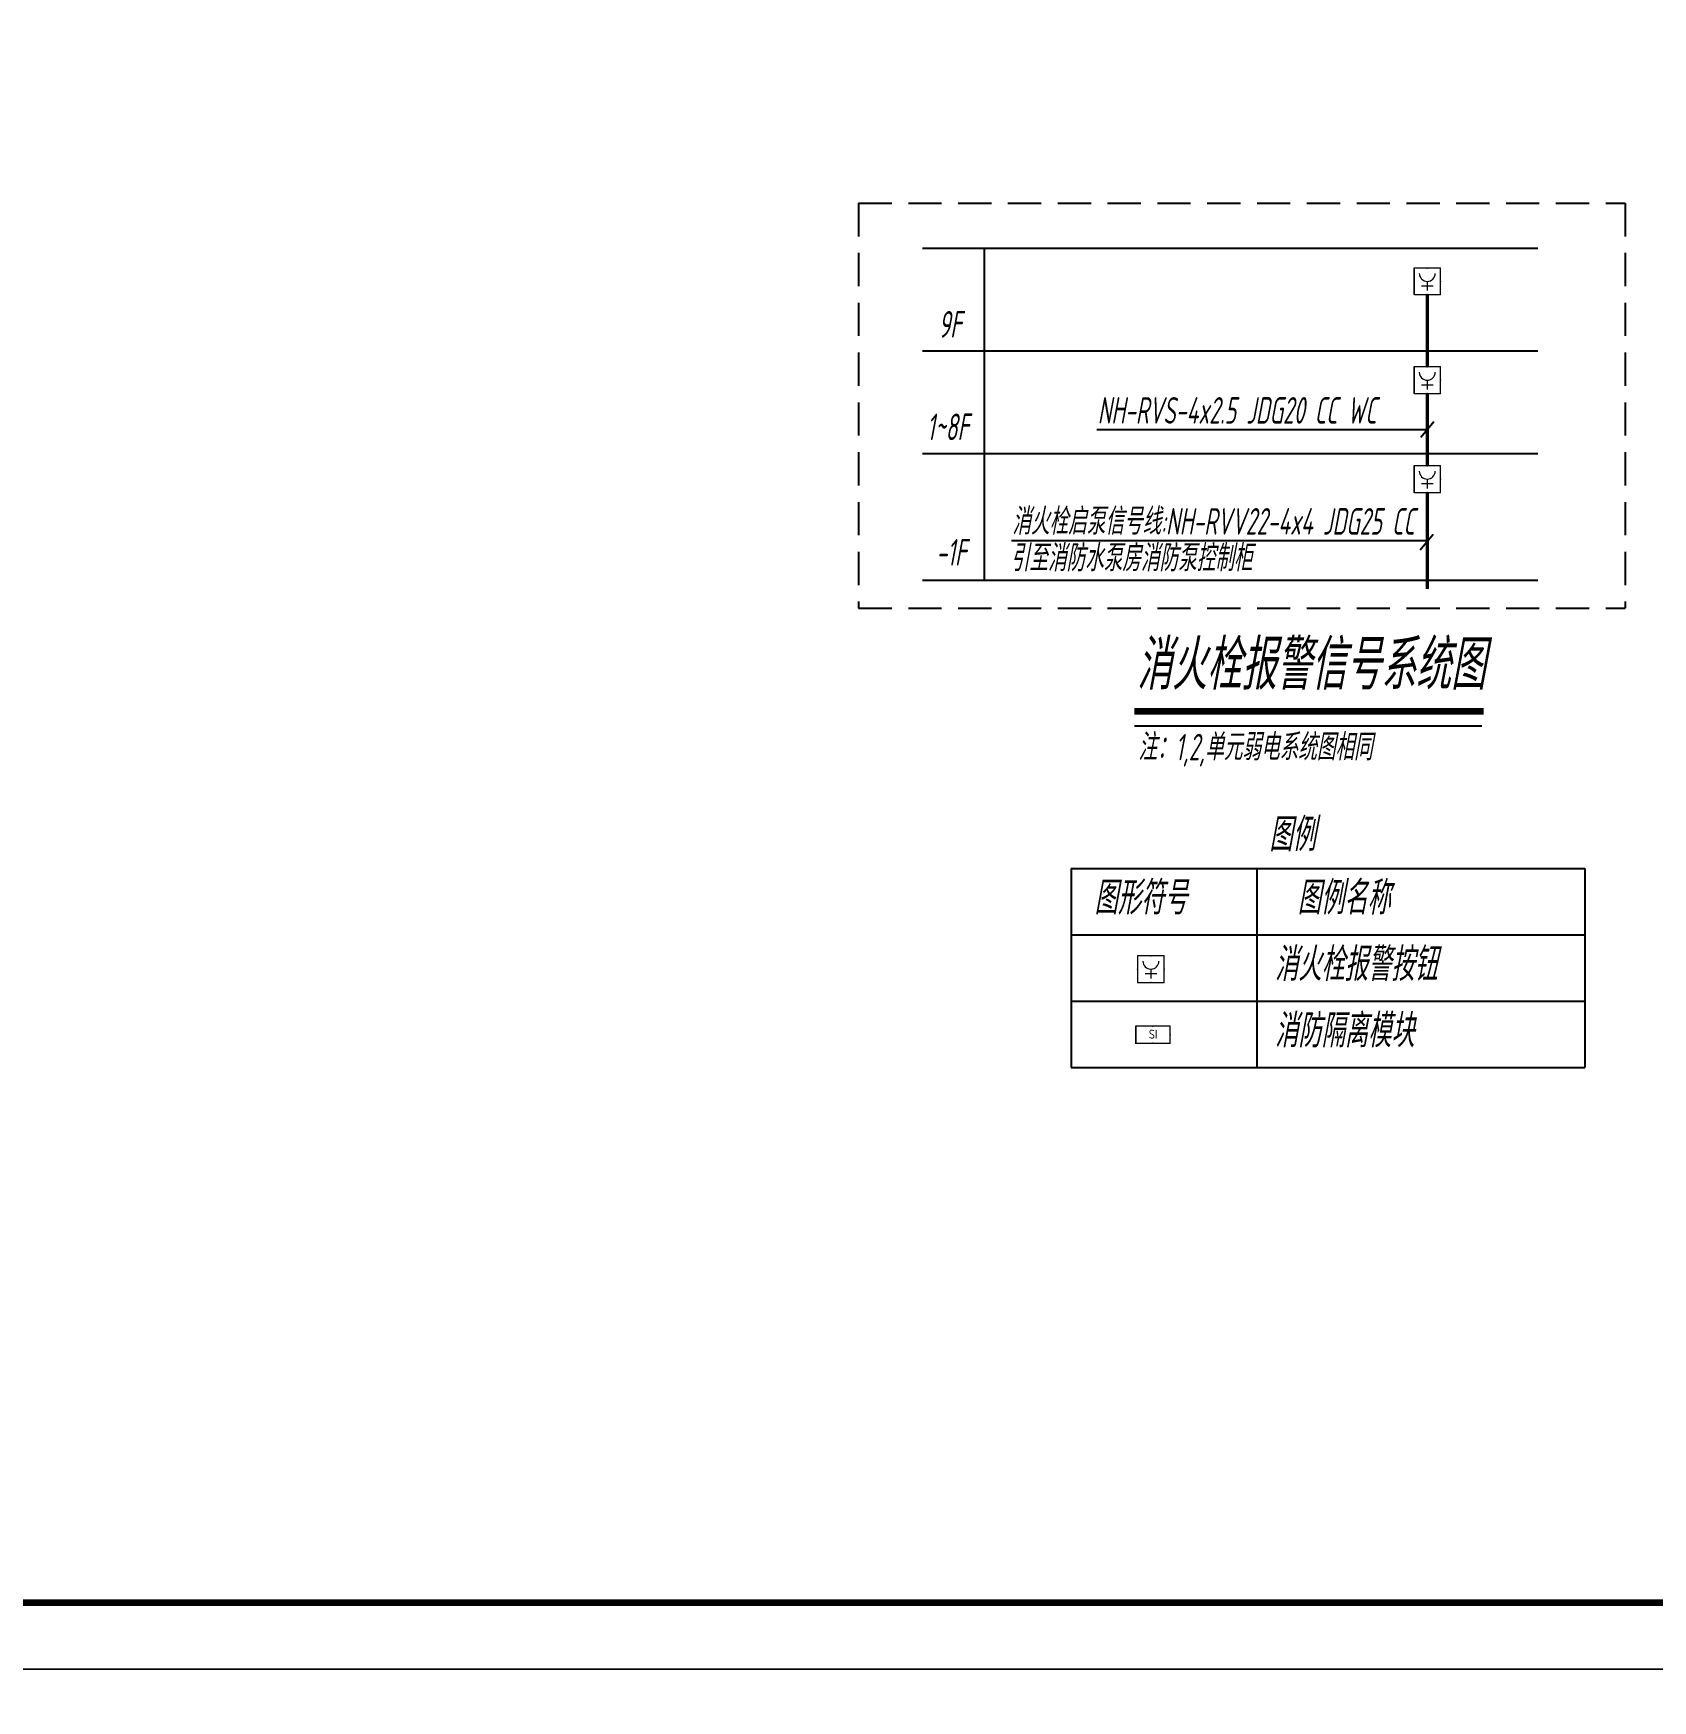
# Model space of a CAD drawing. Extents: x 2803505 to 5851001, y -1372902 to 24339.
# Drawn here: x 3453022 to 3477404, y -689729 to -664623 of the extents above; entities that cross this region are included whole.
import ezdxf
from ezdxf.enums import TextEntityAlignment as Align

# ---------------------------------------------------------------- set-up
doc = ezdxf.new("R2010")
doc.units = 0
doc.header["$LTSCALE"] = 1000
doc.header["$MEASUREMENT"] = 0
doc.linetypes.add('DASHED', pattern=[0.75, 0.5, -0.25])
doc.layers.get('0').update_dxf_attribs({"linetype": 'CONTINUOUS'})
for name, color, linetype in [('!!DIM-动力', 7, 'CONTINUOUS'), ('DIM-照明', 7, 'CONTINUOUS'), ('WIRE-SECU-1', 30, 'CONTINUOUS'), ('WIRE-通讯', 4, 'CONTINUOUS'), ('照明平面导线层', 3, 'CONTINUOUS')]:
    doc.layers.add(name, color=color, linetype=linetype)
doc.layers.add('EQUIP-消防', color=3, linetype='CONTINUOUS', lineweight=20)
doc.layers.add('图框', color=147, linetype='CONTINUOUS', lineweight=20)
doc.styles.add('HZTXT', font='gbeitc.shx', dxfattribs={"width": 0.8, "height": 400, "bigfont": 'hztxt.shx'})
doc.styles.get("Standard").update_dxf_attribs({"font": 'gbenor.shx', "bigfont": 'gbcbig.shx'})

# ---------------------------------------------------------------- blocks, each defined once
blk = doc.blocks.new('$equip$00002656')
for p, q in [((-0.5, 1), (-0.5, 0)), ((0.5, 1), (-0.5, 1)), ((0.5, 0), (0.5, 1)), ((-0.5, 0), (0.5, 0)), ((-0.219, 0.331), (0.222, 0.331)), ((0, 0.5), (0, 0.15))]:
    blk.add_line(p, q)
at = {"const_width": 0.04}
blk.add_lwpolyline([(-0.5, 1), (0.5, 1), (0.5, 0), (-0.5, 0), (-0.5, 1), (0.5, 1)], dxfattribs=at)
blk.add_arc((0, 0.8), 0.3, 180, 0)
for p in [(0, 1), (-0.5, 0.5), (0, 0), (0.5, 0.5)]:
    blk.add_point(p)
at = {"color": 7, "flags": 1}
for tag, height, p in [('A', 0.00002, (0, 0)), ('B', 0.4, (0.762, 0.292))]:
    blk.add_attdef(tag, text='', height=height, dxfattribs=at).set_placement(p, align=Align.MIDDLE_CENTER)
blk = doc.blocks.new('$equip$00002776')
for p, q in [((0.65, 0.65), (-0.65, 0.65)), ((-0.65, 0.65), (-0.65, 0)), ((0.65, 0), (0.65, 0.65)), ((-0.65, 0), (0.65, 0))]:
    blk.add_line(p, q)
at = {"const_width": 0.04}
blk.add_lwpolyline([(-0.65, 0.65), (-0.65, 0), (0.65, 0), (0.65, 0.65), (-0.65, 0.65), (-0.65, 0)], dxfattribs=at)
for p in [(0, 0.65), (-0.65, 0.325), (0, 0), (0.65, 0.325)]:
    blk.add_point(p)
at = {"color": 7}
blk.add_attdef('$TEXT$', text='', height=0.34, dxfattribs=at).set_placement((0.006, 0.343), align=Align.MIDDLE_CENTER)
at = {"color": 7, "flags": 1}
for tag, height, p in [('A', 0.00002, (0, 0)), ('B', 0.4, (0.905, 0.246))]:
    blk.add_attdef(tag, text='', height=height, dxfattribs=at).set_placement(p, align=Align.MIDDLE_CENTER)

msp = doc.modelspace()

# ---------------------------------------------------------------- linework, layer by layer
at = {"layer": '!!DIM-动力'}
for p, q in [((3466408.5, -667860), (3475674, -667860)), ((3466408.5, -669403.9), (3475674, -669403.9)), ((3474108.2, -670472.8), (3473913.3, -670708.7)), ((3466408.5, -670947.7), (3475674, -670947.7)), ((3474100.2, -672170.5), (3473905.4, -672406.4)), ((3466408.5, -672856.2), (3475674, -672856.2))]:
    msp.add_line(p, q, dxfattribs=at)
for points in [[(3469033.4, -670590.7), (3474010.7, -670590.7)], [(3467750.7, -672261.8), (3474010.7, -672261.8)]]:
    msp.add_lwpolyline(points, dxfattribs=at)
at = {"layer": 'DIM-照明', "color": 253, "linetype": 'DASHED'}
for p, q in [((3465447.4, -667180.2), (3465447.4, -673280.5)), ((3465447.4, -667180.2), (3476989.5, -667180.2)), ((3476989.5, -667180.2), (3476989.5, -673280.5)), ((3465447.4, -673280.5), (3476989.5, -673280.5))]:
    msp.add_line(p, q, dxfattribs=at)
at = {"layer": 'DIM-照明'}
for p, q in [((3467341, -667860), (3467341, -672856.2)), ((3468650.2, -677196.2), (3468650.2, -680196.2)), ((3468650.2, -677196.2), (3476381.2, -677196.2)), ((3471444.8, -677196.2), (3471444.8, -680196.2)), ((3476381.2, -677196.2), (3476381.2, -680196.2)), ((3468650.2, -678196.2), (3476381.2, -678196.2)), ((3468650.2, -679196.2), (3476381.2, -679196.2)), ((3468650.2, -680196.2), (3476381.2, -680196.2))]:
    msp.add_line(p, q, dxfattribs=at)
at = {"layer": 'WIRE-SECU-1', "color": 7}
msp.add_line((3469600.5, -675048.5, 959.7), (3474834.2, -675048.5, 959.7), dxfattribs=at)
at = {"layer": 'WIRE-SECU-1', "color": 7, "const_width": 98.5, "elevation": 959.7}
msp.add_lwpolyline([(3469599.3, -674832.8), (3474858.3, -674832.8)], dxfattribs=at)
at = {"layer": 'WIRE-通讯', "linetype": 'Continuous', "const_width": 50}
for points in [[(3474010.7, -669646.3), (3474010.7, -668557.5)], [(3474010.7, -671135.1), (3474010.7, -670046.3)], [(3474010.7, -672988.5), (3474010.7, -672988.5), (3474010.7, -671535.1)]]:
    msp.add_lwpolyline(points, dxfattribs=at)
at = {"layer": '图框'}
for points in [[(3410359.7, -629853.6), (3494459.7, -629853.6), (3494459.7, -689253.6), (3410359.7, -689253.6)], [(3410359.7, -689253.6), (3494459.7, -689253.6), (3494459.7, -748653.6), (3410359.7, -748653.6)]]:
    msp.add_lwpolyline(points, close=True, dxfattribs=at)
at = {"layer": '图框', "const_width": 100}
msp.add_lwpolyline([(3493459.7, -688253.6), (3493459.7, -630853.6), (3412859.7, -630853.6), (3412859.7, -688253.6)], close=True, dxfattribs=at)

# ---------------------------------------------------------------- block references
at = {"layer": 'EQUIP-消防', "linetype": 'ByBlock', "ltscale": 0.5, "xscale": 400, "yscale": 400, "zscale": 400}
for p in [(3474010.7, -668557.5), (3474010.7, -670046.3), (3474010.7, -671535.1), (3469849.5, -678913.3)]:
    msp.add_blockref('$equip$00002656', p, dxfattribs=at)
at = {"layer": 'EQUIP-消防', "xscale": 400, "yscale": 400, "zscale": 400}
msp.add_blockref('$equip$00002776', (3469879.8, -679830.9), dxfattribs=at).add_auto_attribs({'$TEXT$': 'SI'})

# ---------------------------------------------------------------- texts
at = {"layer": 'DIM-照明', "style": 'HZTXT', "width": 0.7}
for s, height, p in [('9F', 400, (3466650.7, -669204.5)), ('NH-RVS-4x2.5 JDG20 CC WC', 400, (3469047, -670500.3, 959.7)), ('1~8F', 400, (3466474.5, -670748.4)), ('消火栓启泵信号线:NH-RVV22-4x4 JDG25 CC', 400, (3467758.7, -672171.4, 959.7)), ('-1F', 400, (3466617.5, -672637.6)), ('引至消防水泵房消防泵控制柜', 400, (3467734.1, -672722.9, 959.7)), ('图例', 500, (3471627.9, -676937.6)), ('图形符号', 500, (3468994.9, -677890.6)), ('图例名称', 500, (3472054.6, -677890.6)), ('消火栓报警按钮', 500, (3471713.1, -678890.6)), ('消防隔离模块', 500, (3471713.1, -679890.6))]:
    msp.add_text(s, height=height, dxfattribs=at).set_placement(p)
at = {"layer": 'DIM-照明', "color": 7, "style": 'HZTXT', "width": 0.7}
msp.add_text('消火栓报警信号系统图', height=750, dxfattribs=at).set_placement((3469633.5, -674504.3, 959.7))
at = {"layer": '照明平面导线层', "color": 7, "style": 'HZTXT', "width": 0.7}
msp.add_text('注：1,2,单元弱电系统图相同', height=400, dxfattribs=at).set_placement((3469657.8, -675570.3, 65482.4))

doc.saveas('drawing.dxf')
